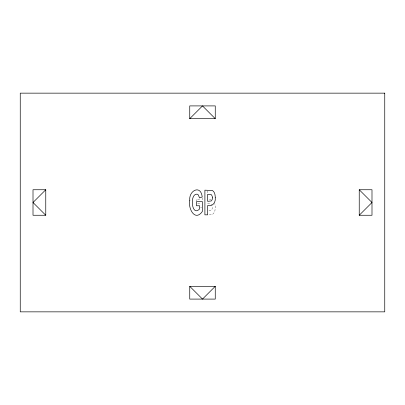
<?xml version="1.0" encoding="UTF-8"?>
<svg xmlns="http://www.w3.org/2000/svg" width="405" height="405" viewBox="0 0 405 405"><rect width="100%" height="100%" fill="white"/><g stroke="black" fill="none" stroke-linecap="round" stroke-linejoin="round"><path stroke-width="0.3" stroke-dasharray="2.02 1.52" d="M208.95 210.661L211.521 210.114L212.336 208.408L212.367 206.15M209.284 214.837L212.529 214.468C215.819 211.936 215.5 207.082 214.807 203.426M199.63 199.235L196.501 199.235L196.501 201.017M197.68 203.391L201.209 203.391M207.633 203.659L210.473 203.761L211.769 204.545M209.41 199.473L211.045 199.559M200.581 207.446L201.67 207.821M207.633 190.785L207.633 193.266M202.384 197.863L202.384 200.936"/><path stroke-width="0.61" d="M45.765 189.743L33.008 202.5L45.765 215.257L33.008 215.257L33.008 189.743L45.765 189.743L45.765 215.257M189.743 118.665L202.5 105.907L215.257 118.665L215.257 105.907L189.743 105.907L189.743 118.665L215.257 118.665M215.257 286.335L202.5 299.092L189.743 286.335L189.743 299.092L215.257 299.092L215.257 286.335L189.743 286.335M359.235 215.257L371.992 202.5L359.235 189.743L371.992 189.743L371.992 215.257L359.235 215.257L359.235 189.743M189.798 200.541C187.844 207.927 194.8 222.223 202.384 211.435L202.384 201.609L196.501 201.609L196.501 205.765L199.63 205.765L199.63 208.894C191.459 217.774 189.236 192.486 197.539 194.263L198.425 195.053L199.498 197.923L202.211 196.997C200.875 184.184 188.502 190.659 189.798 200.541M215.257 197.751C215.9 202.328 212.605 206.955 207.633 205.527L207.633 214.837L204.9 214.837L204.9 190.163L212.529 190.532C214.852 192.102 215.232 195.169 215.257 197.751M212.443 197.822L212.134 199.741L211.283 200.951L207.633 201.341L207.633 194.339L210.914 194.506L211.521 194.886L212.336 196.592L212.443 197.822M384.75 93.15L20.25 93.15L20.25 311.85L384.75 311.85L384.75 93.15"/></g></svg>
